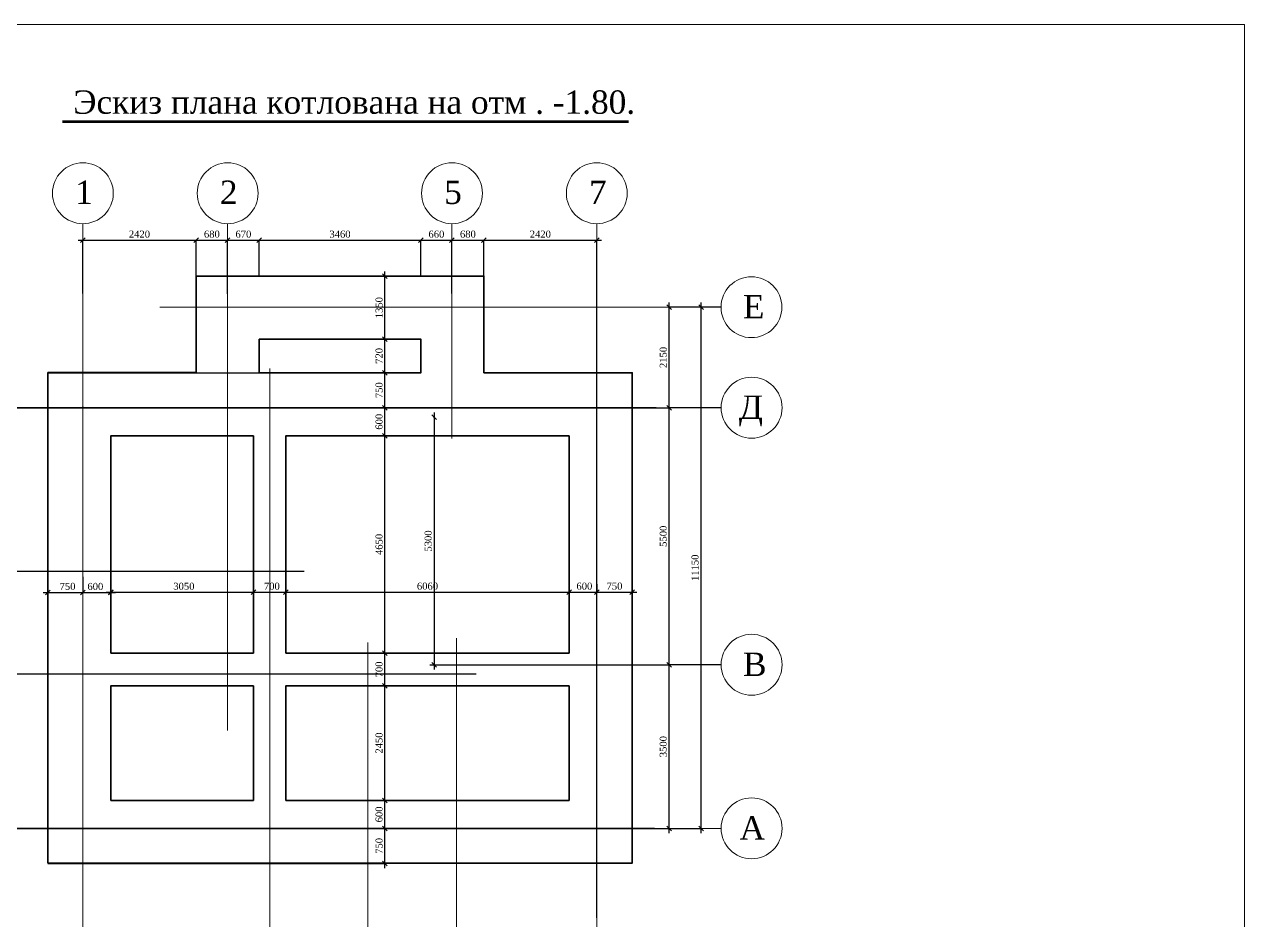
# Model space of a CAD drawing. Extents: x 1526320 to 3332998, y -546296 to 333165.
# Drawn here: x 3063910 to 3090025, y -47695 to -28543 of the extents above; entities that cross this region are included whole.
import ezdxf

# ---------------------------------------------------------------- set-up
doc = ezdxf.new("R2010")
doc.units = 0
doc.header["$LTSCALE"] = 500
doc.header["$MEASUREMENT"] = 0
doc.layers.get('0').update_dxf_attribs({"linetype": 'CONTINUOUS', "lineweight": 0})
doc.layers.add('Для печати', color=250, linetype='CONTINUOUS', lineweight=0)
doc.styles.get("Standard").update_dxf_attribs({"font": 'TIMES.TTF', "height": 150})
doc.dimstyles.new('ISO-25', dxfattribs={"dimtxt": 300, "dimasz": 100, "dimexe": 0, "dimexo": 0, "dimgap": 50, "dimtad": 1, "dimdec": 0, "dimrnd": 10, "dimtxsty": 'Standard', "dimblk": 'OBLIQUE', "dimcen": 100, "dimdle": 100, "dimadec": 0, "dimazin": 0, "dimtfac": 1, "dimtdec": 0, "dimtmove": 0, "dimatfit": 3, "dimldrblk": 'OBLIQUE', "dimfxl": 0, "dimarcsym": 0})

# ---------------------------------------------------------------- blocks, each defined once
blk = doc.blocks.new('_Oblique')
at = {"color": 0, "linetype": 'ByBlock', "lineweight": -2}
blk.add_line((-0.5, -0.5), (0.5, 0.5), dxfattribs=at)
blk = doc.blocks.new('*D1734')
at = {"layer": 'Для печати', "color": 0, "linetype": 'Continuous', "lineweight": -2, "ltscale": 0.13}
for p, q in [((3076916, -35995), (3076916, -40689)), ((3076062, -40689), (3077016, -40689)), ((3076162, -40516), (3076162, -40689))]:
    blk.add_line(p, q, dxfattribs=at)
at = {"layer": 'Для печати', "color": 0, "linetype": 'Continuous', "lineweight": -2, "ltscale": 0.13, "xscale": 100, "yscale": 100, "zscale": 100, "rotation": 180}
blk.add_blockref('_Oblique', (3076162, -40689), dxfattribs=at)
at = {"layer": 'Для печати', "color": 0, "linetype": 'Continuous', "lineweight": -2, "ltscale": 0.13, "xscale": 100, "yscale": 100, "zscale": 100}
blk.add_blockref('_Oblique', (3076916, -40689), dxfattribs=at)
at = {"layer": 'Для печати', "color": 0, "linetype": 'Continuous', "lineweight": 9, "ltscale": 0.13, "insert": (3076539, -40562), "char_height": 150, "attachment_point": 5}
blk.add_mtext('750', dxfattribs=at)
blk = doc.blocks.new('*D1735')
at = {"layer": 'Для печати', "color": 0, "linetype": 'Continuous', "lineweight": -2, "ltscale": 0.13}
for p, q in [((3075466, -40689), (3076262, -40689)), ((3075566, -41994), (3075566, -40689)), ((3076162, -40516), (3076162, -40689))]:
    blk.add_line(p, q, dxfattribs=at)
at = {"layer": 'Для печати', "color": 0, "linetype": 'Continuous', "lineweight": -2, "ltscale": 0.13, "xscale": 100, "yscale": 100, "zscale": 100, "rotation": 180}
blk.add_blockref('_Oblique', (3075566, -40689), dxfattribs=at)
at = {"layer": 'Для печати', "color": 0, "linetype": 'Continuous', "lineweight": -2, "ltscale": 0.13, "xscale": 100, "yscale": 100, "zscale": 100}
blk.add_blockref('_Oblique', (3076162, -40689), dxfattribs=at)
at = {"layer": 'Для печати', "color": 0, "linetype": 'Continuous', "lineweight": 9, "ltscale": 0.13, "insert": (3075895, -40562), "char_height": 150, "attachment_point": 5}
blk.add_mtext('600', dxfattribs=at)
blk = doc.blocks.new('*D1736')
at = {"layer": 'Для печати', "color": 0, "linetype": 'Continuous', "lineweight": -2, "ltscale": 0.13}
for p, q in [((3077711, -36844), (3077711, -34494)), ((3078819, -34594), (3077711, -34594)), ((3061135, -36744), (3077711, -36744))]:
    blk.add_line(p, q, dxfattribs=at)
at = {"layer": 'Для печати', "color": 0, "linetype": 'Continuous', "lineweight": -2, "ltscale": 0.13, "xscale": 100, "yscale": 100, "zscale": 100}
for p, rotation in [((3077711, -34594), 90), ((3077711, -36744), 270)]:
    blk.add_blockref('_Oblique', p, dxfattribs=dict(at, rotation=rotation))
at = {"layer": 'Для печати', "color": 0, "linetype": 'Continuous', "lineweight": 9, "ltscale": 0.13, "insert": (3077584, -35669), "char_height": 150, "attachment_point": 5, "rotation": 90}
blk.add_mtext('2150', dxfattribs=at)
blk = doc.blocks.new('*D1737')
at = {"layer": 'Для печати', "color": 0, "linetype": 'Continuous', "lineweight": -2, "ltscale": 0.13}
for p, q in [((3077711, -42344), (3077711, -36645)), ((3078822, -36745), (3077711, -36745)), ((3072635, -42244), (3077711, -42244))]:
    blk.add_line(p, q, dxfattribs=at)
at = {"layer": 'Для печати', "color": 0, "linetype": 'Continuous', "lineweight": -2, "ltscale": 0.13, "xscale": 100, "yscale": 100, "zscale": 100}
for p, rotation in [((3077711, -36745), 90), ((3077711, -42244), 270)]:
    blk.add_blockref('_Oblique', p, dxfattribs=dict(at, rotation=rotation))
at = {"layer": 'Для печати', "color": 0, "linetype": 'Continuous', "lineweight": 9, "ltscale": 0.13, "insert": (3077584, -39494), "char_height": 150, "attachment_point": 5, "rotation": 90}
blk.add_mtext('5500', dxfattribs=at)
blk = doc.blocks.new('*D1738')
at = {"layer": 'Для печати', "color": 0, "linetype": 'Continuous', "lineweight": -2, "ltscale": 0.13}
for p, q in [((3077711, -45845), (3077711, -42144)), ((3078822, -42244), (3077711, -42244)), ((3062047, -45745), (3077711, -45745))]:
    blk.add_line(p, q, dxfattribs=at)
at = {"layer": 'Для печати', "color": 0, "linetype": 'Continuous', "lineweight": -2, "ltscale": 0.13, "xscale": 100, "yscale": 100, "zscale": 100}
for p, rotation in [((3077711, -42244), 90), ((3077711, -45745), 270)]:
    blk.add_blockref('_Oblique', p, dxfattribs=dict(at, rotation=rotation))
at = {"layer": 'Для печати', "color": 0, "linetype": 'Continuous', "lineweight": 9, "ltscale": 0.13, "insert": (3077584, -43995), "char_height": 150, "attachment_point": 5, "rotation": 90}
blk.add_mtext('3500', dxfattribs=at)
blk = doc.blocks.new('*D1739')
at = {"layer": 'Для печати', "color": 0, "linetype": 'Continuous', "lineweight": -2, "ltscale": 0.13}
for p, q in [((3078391, -45845), (3078391, -34494)), ((3078819, -34594), (3078391, -34594)), ((3062047, -45745), (3078391, -45745))]:
    blk.add_line(p, q, dxfattribs=at)
at = {"layer": 'Для печати', "color": 0, "linetype": 'Continuous', "lineweight": -2, "ltscale": 0.13, "xscale": 100, "yscale": 100, "zscale": 100}
for p, rotation in [((3078391, -34594), 90), ((3078391, -45745), 270)]:
    blk.add_blockref('_Oblique', p, dxfattribs=dict(at, rotation=rotation))
at = {"layer": 'Для печати', "color": 0, "linetype": 'Continuous', "lineweight": 9, "ltscale": 0.13, "insert": (3078264, -40169), "char_height": 150, "attachment_point": 5, "rotation": 90}
blk.add_mtext('11150', dxfattribs=at)
blk = doc.blocks.new('*D1742')
at = {"layer": 'Для печати', "color": 0, "linetype": 'Continuous', "lineweight": -2, "ltscale": 0.13}
for p, q in [((3073645, -33157), (3076260, -33157)), ((3073745, -33927), (3073745, -33157)), ((3076160, -47658), (3076160, -33157))]:
    blk.add_line(p, q, dxfattribs=at)
at = {"layer": 'Для печати', "color": 0, "linetype": 'Continuous', "lineweight": -2, "ltscale": 0.13, "xscale": 100, "yscale": 100, "zscale": 100, "rotation": 180}
blk.add_blockref('_Oblique', (3073745, -33157), dxfattribs=at)
at = {"layer": 'Для печати', "color": 0, "linetype": 'Continuous', "lineweight": -2, "ltscale": 0.13, "xscale": 100, "yscale": 100, "zscale": 100}
blk.add_blockref('_Oblique', (3076160, -33157), dxfattribs=at)
at = {"layer": 'Для печати', "color": 0, "linetype": 'Continuous', "lineweight": 9, "ltscale": 0.13, "insert": (3074952, -33031), "char_height": 150, "attachment_point": 5}
blk.add_mtext('2420', dxfattribs=at)
blk = doc.blocks.new('*D1743')
at = {"layer": 'Для печати', "color": 0, "linetype": 'Continuous', "lineweight": -2, "ltscale": 0.13}
for p, q in [((3061601, -45845), (3061601, -42344)), ((3063220, -42444), (3061601, -42444)), ((3077399, -45745), (3061601, -45745))]:
    blk.add_line(p, q, dxfattribs=at)
at = {"layer": 'Для печати', "color": 0, "linetype": 'Continuous', "lineweight": -2, "ltscale": 0.13, "xscale": 100, "yscale": 100, "zscale": 100}
for p, rotation in [((3061601, -42444), 90), ((3061601, -45745), 270)]:
    blk.add_blockref('_Oblique', p, dxfattribs=dict(at, rotation=rotation))
at = {"layer": 'Для печати', "color": 0, "linetype": 'Continuous', "lineweight": 9, "ltscale": 0.13, "insert": (3061475, -44094), "char_height": 150, "attachment_point": 5, "rotation": 90}
blk.add_mtext('3300', dxfattribs=at)
blk = doc.blocks.new('*D1744')
at = {"layer": 'Для печати', "color": 0, "linetype": 'Continuous', "lineweight": -2, "ltscale": 0.13}
for p, q in [((3061601, -40345), (3061601, -36645)), ((3077428, -36745), (3061601, -36745)), ((3063211, -40245), (3061601, -40245))]:
    blk.add_line(p, q, dxfattribs=at)
at = {"layer": 'Для печати', "color": 0, "linetype": 'Continuous', "lineweight": -2, "ltscale": 0.13, "xscale": 100, "yscale": 100, "zscale": 100}
for p, rotation in [((3061601, -36745), 90), ((3061601, -40245), 270)]:
    blk.add_blockref('_Oblique', p, dxfattribs=dict(at, rotation=rotation))
at = {"layer": 'Для печати', "color": 0, "linetype": 'Continuous', "lineweight": 9, "ltscale": 0.13, "insert": (3061475, -38495), "char_height": 150, "attachment_point": 5, "rotation": 90}
blk.add_mtext('3500', dxfattribs=at)
blk = doc.blocks.new('*D1745')
at = {"layer": 'Для печати', "color": 0, "linetype": 'Continuous', "lineweight": -2, "ltscale": 0.13}
for p, q in [((3069408, -40689), (3075666, -40689)), ((3069508, -41994), (3069508, -40689)), ((3075566, -41994), (3075566, -40689))]:
    blk.add_line(p, q, dxfattribs=at)
at = {"layer": 'Для печати', "color": 0, "linetype": 'Continuous', "lineweight": -2, "ltscale": 0.13, "xscale": 100, "yscale": 100, "zscale": 100, "rotation": 180}
blk.add_blockref('_Oblique', (3069508, -40689), dxfattribs=at)
at = {"layer": 'Для печати', "color": 0, "linetype": 'Continuous', "lineweight": -2, "ltscale": 0.13, "xscale": 100, "yscale": 100, "zscale": 100}
blk.add_blockref('_Oblique', (3075566, -40689), dxfattribs=at)
at = {"layer": 'Для печати', "color": 0, "linetype": 'Continuous', "lineweight": 9, "ltscale": 0.13, "insert": (3072537, -40562), "char_height": 150, "attachment_point": 5}
blk.add_mtext('6060', dxfattribs=at)
blk = doc.blocks.new('*D1746')
at = {"layer": 'Для печати', "color": 0, "linetype": 'Continuous', "lineweight": -2, "ltscale": 0.13}
for p, q in [((3068710, -40690), (3069608, -40690)), ((3068810, -41994), (3068810, -40690)), ((3069508, -41994), (3069508, -40690))]:
    blk.add_line(p, q, dxfattribs=at)
at = {"layer": 'Для печати', "color": 0, "linetype": 'Continuous', "lineweight": -2, "ltscale": 0.13, "xscale": 100, "yscale": 100, "zscale": 100, "rotation": 180}
blk.add_blockref('_Oblique', (3068810, -40690), dxfattribs=at)
at = {"layer": 'Для печати', "color": 0, "linetype": 'Continuous', "lineweight": -2, "ltscale": 0.13, "xscale": 100, "yscale": 100, "zscale": 100}
blk.add_blockref('_Oblique', (3069508, -40690), dxfattribs=at)
at = {"layer": 'Для печати', "color": 0, "linetype": 'Continuous', "lineweight": 9, "ltscale": 0.13, "insert": (3069206, -40564), "char_height": 150, "attachment_point": 5}
blk.add_mtext('700', dxfattribs=at)
blk = doc.blocks.new('*D1747')
at = {"layer": 'Для печати', "color": 0, "linetype": 'Continuous', "lineweight": -2, "ltscale": 0.13}
for p, q in [((3065660, -40692), (3068910, -40692)), ((3065760, -41994), (3065760, -40692)), ((3068810, -41994), (3068810, -40692))]:
    blk.add_line(p, q, dxfattribs=at)
at = {"layer": 'Для печати', "color": 0, "linetype": 'Continuous', "lineweight": -2, "ltscale": 0.13, "xscale": 100, "yscale": 100, "zscale": 100, "rotation": 180}
blk.add_blockref('_Oblique', (3065760, -40692), dxfattribs=at)
at = {"layer": 'Для печати', "color": 0, "linetype": 'Continuous', "lineweight": -2, "ltscale": 0.13, "xscale": 100, "yscale": 100, "zscale": 100}
blk.add_blockref('_Oblique', (3068810, -40692), dxfattribs=at)
at = {"layer": 'Для печати', "color": 0, "linetype": 'Continuous', "lineweight": 9, "ltscale": 0.13, "insert": (3067323, -40565), "char_height": 150, "attachment_point": 5}
blk.add_mtext('3050', dxfattribs=at)
blk = doc.blocks.new('*D1748')
at = {"layer": 'Для печати', "color": 0, "linetype": 'Continuous', "lineweight": -2, "ltscale": 0.13}
for p, q in [((3065160, -40359), (3065160, -40694)), ((3065060, -40694), (3065860, -40694)), ((3065760, -41994), (3065760, -40694))]:
    blk.add_line(p, q, dxfattribs=at)
at = {"layer": 'Для печати', "color": 0, "linetype": 'Continuous', "lineweight": -2, "ltscale": 0.13, "xscale": 100, "yscale": 100, "zscale": 100, "rotation": 180}
blk.add_blockref('_Oblique', (3065160, -40694), dxfattribs=at)
at = {"layer": 'Для печати', "color": 0, "linetype": 'Continuous', "lineweight": -2, "ltscale": 0.13, "xscale": 100, "yscale": 100, "zscale": 100}
blk.add_blockref('_Oblique', (3065760, -40694), dxfattribs=at)
at = {"layer": 'Для печати', "color": 0, "linetype": 'Continuous', "lineweight": 9, "ltscale": 0.13, "insert": (3065428, -40568), "char_height": 150, "attachment_point": 5}
blk.add_mtext('600', dxfattribs=at)
blk = doc.blocks.new('*D1749')
at = {"layer": 'Для печати', "color": 0, "linetype": 'Continuous', "lineweight": -2, "ltscale": 0.13}
for p, q in [((3064411, -40359), (3064411, -40694)), ((3065160, -40359), (3065160, -40694)), ((3064311, -40694), (3065260, -40694))]:
    blk.add_line(p, q, dxfattribs=at)
at = {"layer": 'Для печати', "color": 0, "linetype": 'Continuous', "lineweight": -2, "ltscale": 0.13, "xscale": 100, "yscale": 100, "zscale": 100, "rotation": 180}
blk.add_blockref('_Oblique', (3064411, -40694), dxfattribs=at)
at = {"layer": 'Для печати', "color": 0, "linetype": 'Continuous', "lineweight": -2, "ltscale": 0.13, "xscale": 100, "yscale": 100, "zscale": 100}
blk.add_blockref('_Oblique', (3065160, -40694), dxfattribs=at)
at = {"layer": 'Для печати', "color": 0, "linetype": 'Continuous', "lineweight": 9, "ltscale": 0.13, "insert": (3064833, -40567), "char_height": 150, "attachment_point": 5}
blk.add_mtext('750', dxfattribs=at)
blk = doc.blocks.new('*D1750')
at = {"layer": 'Для печати', "color": 0, "linetype": 'Continuous', "lineweight": -2, "ltscale": 0.13}
for p, q in [((3072669, -36945), (3072678, -36945)), ((3072678, -36845), (3072678, -42345)), ((3072590, -42245), (3072678, -42245))]:
    blk.add_line(p, q, dxfattribs=at)
at = {"layer": 'Для печати', "color": 0, "linetype": 'Continuous', "lineweight": -2, "ltscale": 0.13, "xscale": 100, "yscale": 100, "zscale": 100}
for p, rotation in [((3072678, -36945), 90), ((3072678, -42245), 270)]:
    blk.add_blockref('_Oblique', p, dxfattribs=dict(at, rotation=rotation))
at = {"layer": 'Для печати', "color": 0, "linetype": 'Continuous', "lineweight": 9, "ltscale": 0.13, "insert": (3072552, -39595), "char_height": 150, "attachment_point": 5, "rotation": 90}
blk.add_mtext('5300', dxfattribs=at)
blk = doc.blocks.new('*D1754')
at = {"layer": 'Для печати', "color": 0, "linetype": 'Continuous', "lineweight": -2, "ltscale": 0.13}
for p, q in [((3060986, -36745), (3062248, -36745)), ((3062248, -40345), (3062248, -36645)), ((3069898, -40245), (3062248, -40245))]:
    blk.add_line(p, q, dxfattribs=at)
at = {"layer": 'Для печати', "color": 0, "linetype": 'Continuous', "lineweight": -2, "ltscale": 0.13, "xscale": 100, "yscale": 100, "zscale": 100}
for p, rotation in [((3062248, -36745), 90), ((3062248, -40245), 270)]:
    blk.add_blockref('_Oblique', p, dxfattribs=dict(at, rotation=rotation))
at = {"layer": 'Для печати', "color": 0, "linetype": 'Continuous', "lineweight": 9, "ltscale": 0.13, "insert": (3062122, -38495), "char_height": 150, "attachment_point": 5, "rotation": 90}
blk.add_mtext('3500', dxfattribs=at)
blk = doc.blocks.new('*D1755')
at = {"layer": 'Для печати', "color": 0, "linetype": 'Continuous', "lineweight": -2, "ltscale": 0.13}
for p, q in [((3062248, -42544), (3062248, -40145)), ((3060986, -40245), (3062248, -40245)), ((3073580, -42444), (3062248, -42444))]:
    blk.add_line(p, q, dxfattribs=at)
at = {"layer": 'Для печати', "color": 0, "linetype": 'Continuous', "lineweight": -2, "ltscale": 0.13, "xscale": 100, "yscale": 100, "zscale": 100}
for p, rotation in [((3062248, -40245), 90), ((3062248, -42444), 270)]:
    blk.add_blockref('_Oblique', p, dxfattribs=dict(at, rotation=rotation))
at = {"layer": 'Для печати', "color": 0, "linetype": 'Continuous', "lineweight": 9, "ltscale": 0.13, "insert": (3062122, -41344), "char_height": 150, "attachment_point": 5, "rotation": 90}
blk.add_mtext('2200', dxfattribs=at)
blk = doc.blocks.new('*D1757')
at = {"layer": 'Для печати', "color": 0, "linetype": 'Continuous', "lineweight": -2, "ltscale": 0.13}
for p, q in [((3072960, -33157), (3073845, -33157)), ((3073060, -34303), (3073060, -33157)), ((3073745, -33927), (3073745, -33157))]:
    blk.add_line(p, q, dxfattribs=at)
at = {"layer": 'Для печати', "color": 0, "linetype": 'Continuous', "lineweight": -2, "ltscale": 0.13, "xscale": 100, "yscale": 100, "zscale": 100, "rotation": 180}
blk.add_blockref('_Oblique', (3073060, -33157), dxfattribs=at)
at = {"layer": 'Для печати', "color": 0, "linetype": 'Continuous', "lineweight": -2, "ltscale": 0.13, "xscale": 100, "yscale": 100, "zscale": 100}
blk.add_blockref('_Oblique', (3073745, -33157), dxfattribs=at)
at = {"layer": 'Для печати', "color": 0, "linetype": 'Continuous', "lineweight": 9, "ltscale": 0.13, "insert": (3073402, -33031), "char_height": 150, "attachment_point": 5}
blk.add_mtext('680', dxfattribs=at)
blk = doc.blocks.new('*D1758')
at = {"layer": 'Для печати', "color": 0, "linetype": 'Continuous', "lineweight": -2, "ltscale": 0.13}
for p, q in [((3072295, -33157), (3073160, -33157)), ((3072395, -33927), (3072395, -33157)), ((3073060, -34303), (3073060, -33157))]:
    blk.add_line(p, q, dxfattribs=at)
at = {"layer": 'Для печати', "color": 0, "linetype": 'Continuous', "lineweight": -2, "ltscale": 0.13, "xscale": 100, "yscale": 100, "zscale": 100, "rotation": 180}
blk.add_blockref('_Oblique', (3072395, -33157), dxfattribs=at)
at = {"layer": 'Для печати', "color": 0, "linetype": 'Continuous', "lineweight": -2, "ltscale": 0.13, "xscale": 100, "yscale": 100, "zscale": 100}
blk.add_blockref('_Oblique', (3073060, -33157), dxfattribs=at)
at = {"layer": 'Для печати', "color": 0, "linetype": 'Continuous', "lineweight": 9, "ltscale": 0.13, "insert": (3072728, -33031), "char_height": 150, "attachment_point": 5}
blk.add_mtext('660', dxfattribs=at)
blk = doc.blocks.new('*D1759')
at = {"layer": 'Для печати', "color": 0, "linetype": 'Continuous', "lineweight": -2, "ltscale": 0.13}
for p, q in [((3068834, -33157), (3072495, -33157)), ((3068934, -33928), (3068934, -33157)), ((3072395, -33927), (3072395, -33157))]:
    blk.add_line(p, q, dxfattribs=at)
at = {"layer": 'Для печати', "color": 0, "linetype": 'Continuous', "lineweight": -2, "ltscale": 0.13, "xscale": 100, "yscale": 100, "zscale": 100, "rotation": 180}
blk.add_blockref('_Oblique', (3068934, -33157), dxfattribs=at)
at = {"layer": 'Для печати', "color": 0, "linetype": 'Continuous', "lineweight": -2, "ltscale": 0.13, "xscale": 100, "yscale": 100, "zscale": 100}
blk.add_blockref('_Oblique', (3072395, -33157), dxfattribs=at)
at = {"layer": 'Для печати', "color": 0, "linetype": 'Continuous', "lineweight": 9, "ltscale": 0.13, "insert": (3070664, -33031), "char_height": 150, "attachment_point": 5}
blk.add_mtext('3460', dxfattribs=at)
blk = doc.blocks.new('*D1760')
at = {"layer": 'Для печати', "color": 0, "linetype": 'Continuous', "lineweight": -2, "ltscale": 0.13}
for p, q in [((3068160, -33157), (3069034, -33157)), ((3068260, -34304), (3068260, -33157)), ((3068934, -33928), (3068934, -33157))]:
    blk.add_line(p, q, dxfattribs=at)
at = {"layer": 'Для печати', "color": 0, "linetype": 'Continuous', "lineweight": -2, "ltscale": 0.13, "xscale": 100, "yscale": 100, "zscale": 100, "rotation": 180}
blk.add_blockref('_Oblique', (3068260, -33157), dxfattribs=at)
at = {"layer": 'Для печати', "color": 0, "linetype": 'Continuous', "lineweight": -2, "ltscale": 0.13, "xscale": 100, "yscale": 100, "zscale": 100}
blk.add_blockref('_Oblique', (3068934, -33157), dxfattribs=at)
at = {"layer": 'Для печати', "color": 0, "linetype": 'Continuous', "lineweight": 9, "ltscale": 0.13, "insert": (3068597, -33031), "char_height": 150, "attachment_point": 5}
blk.add_mtext('670', dxfattribs=at)
blk = doc.blocks.new('*D1761')
at = {"layer": 'Для печати', "color": 0, "linetype": 'Continuous', "lineweight": -2, "ltscale": 0.13}
for p, q in [((3067484, -33157), (3068360, -33157)), ((3067584, -33928), (3067584, -33157)), ((3068260, -34304), (3068260, -33157))]:
    blk.add_line(p, q, dxfattribs=at)
at = {"layer": 'Для печати', "color": 0, "linetype": 'Continuous', "lineweight": -2, "ltscale": 0.13, "xscale": 100, "yscale": 100, "zscale": 100, "rotation": 180}
blk.add_blockref('_Oblique', (3067584, -33157), dxfattribs=at)
at = {"layer": 'Для печати', "color": 0, "linetype": 'Continuous', "lineweight": -2, "ltscale": 0.13, "xscale": 100, "yscale": 100, "zscale": 100}
blk.add_blockref('_Oblique', (3068260, -33157), dxfattribs=at)
at = {"layer": 'Для печати', "color": 0, "linetype": 'Continuous', "lineweight": 9, "ltscale": 0.13, "insert": (3067922, -33031), "char_height": 150, "attachment_point": 5}
blk.add_mtext('680', dxfattribs=at)
blk = doc.blocks.new('*D1762')
at = {"layer": 'Для печати', "color": 0, "linetype": 'Continuous', "lineweight": -2, "ltscale": 0.13}
for p, q in [((3065060, -33157), (3067684, -33157)), ((3065160, -34303), (3065160, -33157)), ((3067584, -33928), (3067584, -33157))]:
    blk.add_line(p, q, dxfattribs=at)
at = {"layer": 'Для печати', "color": 0, "linetype": 'Continuous', "lineweight": -2, "ltscale": 0.13, "xscale": 100, "yscale": 100, "zscale": 100, "rotation": 180}
blk.add_blockref('_Oblique', (3065160, -33157), dxfattribs=at)
at = {"layer": 'Для печати', "color": 0, "linetype": 'Continuous', "lineweight": -2, "ltscale": 0.13, "xscale": 100, "yscale": 100, "zscale": 100}
blk.add_blockref('_Oblique', (3067584, -33157), dxfattribs=at)
at = {"layer": 'Для печати', "color": 0, "linetype": 'Continuous', "lineweight": 9, "ltscale": 0.13, "insert": (3066372, -33031), "char_height": 150, "attachment_point": 5}
blk.add_mtext('2420', dxfattribs=at)
blk = doc.blocks.new('*D1763')
at = {"layer": 'Для печати', "color": 0, "linetype": 'Continuous', "lineweight": -2, "ltscale": 0.13}
for p, q in [((3068934, -33928), (3071627, -33928)), ((3071627, -35378), (3071627, -33828)), ((3068934, -35278), (3071627, -35278))]:
    blk.add_line(p, q, dxfattribs=at)
at = {"layer": 'Для печати', "color": 0, "linetype": 'Continuous', "lineweight": -2, "ltscale": 0.13, "xscale": 100, "yscale": 100, "zscale": 100}
for p, rotation in [((3071627, -33928), 90), ((3071627, -35278), 270)]:
    blk.add_blockref('_Oblique', p, dxfattribs=dict(at, rotation=rotation))
at = {"layer": 'Для печати', "color": 0, "linetype": 'Continuous', "lineweight": 9, "ltscale": 0.13, "insert": (3071501, -34603), "char_height": 150, "attachment_point": 5, "rotation": 90}
blk.add_mtext('1350', dxfattribs=at)
blk = doc.blocks.new('*D1764')
at = {"layer": 'Для печати', "color": 0, "linetype": 'Continuous', "lineweight": -2, "ltscale": 0.13}
for p, q in [((3071627, -36095), (3071627, -35178)), ((3068934, -35278), (3071627, -35278)), ((3064410, -35995), (3071627, -35995))]:
    blk.add_line(p, q, dxfattribs=at)
at = {"layer": 'Для печати', "color": 0, "linetype": 'Continuous', "lineweight": -2, "ltscale": 0.13, "xscale": 100, "yscale": 100, "zscale": 100}
for p, rotation in [((3071627, -35278), 90), ((3071627, -35995), 270)]:
    blk.add_blockref('_Oblique', p, dxfattribs=dict(at, rotation=rotation))
at = {"layer": 'Для печати', "color": 0, "linetype": 'Continuous', "lineweight": 9, "ltscale": 0.13, "insert": (3071501, -35636), "char_height": 150, "attachment_point": 5, "rotation": 90}
blk.add_mtext('720', dxfattribs=at)
blk = doc.blocks.new('*D1765')
at = {"layer": 'Для печати', "color": 0, "linetype": 'Continuous', "lineweight": -2, "ltscale": 0.13}
for p, q in [((3064410, -35995), (3071627, -35995)), ((3071627, -36845), (3071627, -35895)), ((3069356, -36745), (3071627, -36745))]:
    blk.add_line(p, q, dxfattribs=at)
at = {"layer": 'Для печати', "color": 0, "linetype": 'Continuous', "lineweight": -2, "ltscale": 0.13, "xscale": 100, "yscale": 100, "zscale": 100}
for p, rotation in [((3071627, -35995), 90), ((3071627, -36745), 270)]:
    blk.add_blockref('_Oblique', p, dxfattribs=dict(at, rotation=rotation))
at = {"layer": 'Для печати', "color": 0, "linetype": 'Continuous', "lineweight": 9, "ltscale": 0.13, "insert": (3071501, -36370), "char_height": 150, "attachment_point": 5, "rotation": 90}
blk.add_mtext('750', dxfattribs=at)
blk = doc.blocks.new('*D1766')
at = {"layer": 'Для печати', "color": 0, "linetype": 'Continuous', "lineweight": -2, "ltscale": 0.13}
for p, q in [((3069356, -36745), (3071627, -36745)), ((3071627, -37444), (3071627, -36645)), ((3069508, -37344), (3071627, -37344))]:
    blk.add_line(p, q, dxfattribs=at)
at = {"layer": 'Для печати', "color": 0, "linetype": 'Continuous', "lineweight": -2, "ltscale": 0.13, "xscale": 100, "yscale": 100, "zscale": 100}
for p, rotation in [((3071627, -36745), 90), ((3071627, -37344), 270)]:
    blk.add_blockref('_Oblique', p, dxfattribs=dict(at, rotation=rotation))
at = {"layer": 'Для печати', "color": 0, "linetype": 'Continuous', "lineweight": 9, "ltscale": 0.13, "insert": (3071501, -37044), "char_height": 150, "attachment_point": 5, "rotation": 90}
blk.add_mtext('600', dxfattribs=at)
blk = doc.blocks.new('*D1767')
at = {"layer": 'Для печати', "color": 0, "linetype": 'Continuous', "lineweight": -2, "ltscale": 0.13}
for p, q in [((3069508, -37344), (3071627, -37344)), ((3071627, -42094), (3071627, -37244)), ((3069508, -41994), (3071627, -41994))]:
    blk.add_line(p, q, dxfattribs=at)
at = {"layer": 'Для печати', "color": 0, "linetype": 'Continuous', "lineweight": -2, "ltscale": 0.13, "xscale": 100, "yscale": 100, "zscale": 100}
for p, rotation in [((3071627, -37344), 90), ((3071627, -41994), 270)]:
    blk.add_blockref('_Oblique', p, dxfattribs=dict(at, rotation=rotation))
at = {"layer": 'Для печати', "color": 0, "linetype": 'Continuous', "lineweight": 9, "ltscale": 0.13, "insert": (3071501, -39669), "char_height": 150, "attachment_point": 5, "rotation": 90}
blk.add_mtext('4650', dxfattribs=at)
blk = doc.blocks.new('*D1768')
at = {"layer": 'Для печати', "color": 0, "linetype": 'Continuous', "lineweight": -2, "ltscale": 0.13}
for p, q in [((3069508, -41994), (3071627, -41994)), ((3071627, -42792), (3071627, -41894)), ((3069508, -42692), (3071627, -42692))]:
    blk.add_line(p, q, dxfattribs=at)
at = {"layer": 'Для печати', "color": 0, "linetype": 'Continuous', "lineweight": -2, "ltscale": 0.13, "xscale": 100, "yscale": 100, "zscale": 100}
for p, rotation in [((3071627, -41994), 90), ((3071627, -42692), 270)]:
    blk.add_blockref('_Oblique', p, dxfattribs=dict(at, rotation=rotation))
at = {"layer": 'Для печати', "color": 0, "linetype": 'Continuous', "lineweight": 9, "ltscale": 0.13, "insert": (3071501, -42343), "char_height": 150, "attachment_point": 5, "rotation": 90}
blk.add_mtext('700', dxfattribs=at)
blk = doc.blocks.new('*D1769')
at = {"layer": 'Для печати', "color": 0, "linetype": 'Continuous', "lineweight": -2, "ltscale": 0.13}
for p, q in [((3069508, -42692), (3071627, -42692)), ((3071627, -45245), (3071627, -42592)), ((3069508, -45145), (3071627, -45145))]:
    blk.add_line(p, q, dxfattribs=at)
at = {"layer": 'Для печати', "color": 0, "linetype": 'Continuous', "lineweight": -2, "ltscale": 0.13, "xscale": 100, "yscale": 100, "zscale": 100}
for p, rotation in [((3071627, -42692), 90), ((3071627, -45145), 270)]:
    blk.add_blockref('_Oblique', p, dxfattribs=dict(at, rotation=rotation))
at = {"layer": 'Для печати', "color": 0, "linetype": 'Continuous', "lineweight": 9, "ltscale": 0.13, "insert": (3071501, -43918), "char_height": 150, "attachment_point": 5, "rotation": 90}
blk.add_mtext('2450', dxfattribs=at)
blk = doc.blocks.new('*D1770')
at = {"layer": 'Для печати', "color": 0, "linetype": 'Continuous', "lineweight": -2, "ltscale": 0.13}
for p, q in [((3069508, -45145), (3071627, -45145)), ((3071627, -45844), (3071627, -45045)), ((3070169, -45744), (3071627, -45744))]:
    blk.add_line(p, q, dxfattribs=at)
at = {"layer": 'Для печати', "color": 0, "linetype": 'Continuous', "lineweight": -2, "ltscale": 0.13, "xscale": 100, "yscale": 100, "zscale": 100}
for p, rotation in [((3071627, -45145), 90), ((3071627, -45744), 270)]:
    blk.add_blockref('_Oblique', p, dxfattribs=dict(at, rotation=rotation))
at = {"layer": 'Для печати', "color": 0, "linetype": 'Continuous', "lineweight": 9, "ltscale": 0.13, "insert": (3071501, -45445), "char_height": 150, "attachment_point": 5, "rotation": 90}
blk.add_mtext('600', dxfattribs=at)
blk = doc.blocks.new('*D1771')
at = {"layer": 'Для печати', "color": 0, "linetype": 'Continuous', "lineweight": -2, "ltscale": 0.13}
for p, q in [((3071627, -46594), (3071627, -45644)), ((3070169, -45744), (3071627, -45744)), ((3064410, -46494), (3071627, -46494))]:
    blk.add_line(p, q, dxfattribs=at)
at = {"layer": 'Для печати', "color": 0, "linetype": 'Continuous', "lineweight": -2, "ltscale": 0.13, "xscale": 100, "yscale": 100, "zscale": 100}
for p, rotation in [((3071627, -45744), 90), ((3071627, -46494), 270)]:
    blk.add_blockref('_Oblique', p, dxfattribs=dict(at, rotation=rotation))
at = {"layer": 'Для печати', "color": 0, "linetype": 'Continuous', "lineweight": 9, "ltscale": 0.13, "insert": (3071501, -46119), "char_height": 150, "attachment_point": 5, "rotation": 90}
blk.add_mtext('750', dxfattribs=at)

msp = doc.modelspace()

# ---------------------------------------------------------------- linework, layer by layer
at = {"layer": 'Для печати', "color": 5, "linetype": 'Continuous', "lineweight": 50, "ltscale": 0.13}
msp.add_line((3076841.4, -30626.8), (3064728.5, -30626.8), dxfattribs=at)
at = {"layer": 'Для печати', "color": 5, "linetype": 'Continuous', "lineweight": 9}
for p, q in [((3065160.1, -49487), (3065160.1, -32807.6)), ((3068260.1, -43646.4), (3068260.1, -32807.6)), ((3073060, -37404.9), (3073060, -32807.6)), ((3076159.8, -49519.6), (3076159.8, -32807.6)), ((3066809.3, -34593.5), (3078819.2, -34593.5)), ((3069160.5, -35906.8), (3069160.5, -49593.2)), ((3061134.8, -36744.5), (3078822.2, -36744.5)), ((3069898.3, -40244.7), (3060986, -40244.8)), ((3071260.3, -41768.8), (3071260.3, -49593.2)), ((3073160.2, -41671.1), (3073160.2, -49593.3)), ((3072634.8, -42244.5), (3078822.2, -42244.5)), ((3073579.6, -42444.1), (3060986.1, -42444.1)), ((3062047, -45744.5), (3078822.2, -45744.6))]:
    msp.add_line(p, q, dxfattribs=at)
at = {"layer": 'Для печати', "color": 5, "linetype": 'Continuous', "lineweight": 0, "ltscale": 0.13}
msp.add_lwpolyline([(3090025.3, -57326.3), (3049922.7, -57326.3), (3049922.7, -28543.2), (3090025.3, -28543.2)], close=True, dxfattribs=at)
at = {"layer": 'Для печати', "color": 5, "linetype": 'Continuous', "lineweight": 30, "ltscale": 0.13}
for points in [[(3067584.2, -33928.4), (3073744.6, -33928.4), (3073744.6, -35994.7), (3076919, -35994.7), (3076919, -46486.7), (3064413, -46486.7), (3064413, -35991.6), (3067585.2, -35991.6), (3067585.2, -33926.1)], [(3065160.1, -36725.1), (3065160.1, -36744.5), (3065142.7, -36744.5)]]:
    msp.add_lwpolyline(points, dxfattribs=at)
for points in [[(3068933.8, -35277.8), (3072395.2, -35277.8), (3072395.2, -35994.5), (3068933.8, -35994.5)], [(3068809.9, -37344.2), (3065759.7, -37344.2), (3065759.7, -41993.5), (3068809.9, -41993.5)], [(3075566.2, -37344.2), (3069508.4, -37344.2), (3069508.4, -41993.5), (3075566.2, -41993.5)], [(3068809.9, -42692.1), (3065759.7, -42692.1), (3065759.7, -45144.8), (3068809.9, -45144.8)], [(3075566.2, -42692.1), (3069508.4, -42692.1), (3069508.4, -45144.8), (3075566.2, -45144.8)]]:
    msp.add_lwpolyline(points, close=True, dxfattribs=at)
at = {"layer": 'Для печати', "color": 5, "linetype": 'Continuous', "lineweight": 9}
for centre in [(3065160.8, -32155), (3068260.8, -32155), (3073060.7, -32155), (3076160.5, -32155), (3079470.7, -34592.8), (3079473.7, -36743.8), (3079473.7, -42243.7), (3079473.7, -45743.8)]:
    msp.add_circle(centre, 651.5, dxfattribs=at)

# ---------------------------------------------------------------- texts
at = {"layer": 'Для печати', "color": 5, "linetype": 'Continuous', "lineweight": 50, "ltscale": 0.13}
msp.add_text('Эскиз плана котлована на отм . -1.80.', height=500, dxfattribs=at).set_placement((3064953.8, -30455.5))
at = {"layer": 'Для печати', "color": 5, "linetype": 'Continuous', "lineweight": 9}
for s, p in [('1', (3064994.4, -32384.6)), ('2', (3068094.4, -32384.6)), ('5', (3072894.2, -32384.6)), ('7', (3075994.1, -32384.7)), ('Е', (3079286.9, -34832.1)), ('Д', (3079200.8, -36983.1)), ('В', (3079289.9, -42483.1)), ('А', (3079216.7, -45983.2))]:
    msp.add_text(s, height=500, dxfattribs=at).set_placement(p)

# ---------------------------------------------------------------- dimensions: what is measured, and where the dimension line sits
at = {"layer": 'Для печати', "color": 5, "linetype": 'Continuous', "lineweight": 9, "ltscale": 0.13}
for base, p1, p2, picture, middle in [((3067584.2, -33157.3), (3065160.1, -34303.5), (3067584.2, -33928.4), '*D1762', (3066372.1, -33031)), ((3068260.1, -33157.3), (3067584.2, -33928.4), (3068260.1, -34304), '*D1761', (3067922.1, -33031)), ((3068933.7, -33157.3), (3068260.1, -34304), (3068933.7, -33928.4), '*D1760', (3068596.9, -33030.8)), ((3072395.2038, -33157.2773), (3068933.7033, -33928.3911), (3072395.2038, -33926.5514), '*D1759', (3070664.4536, -33030.9796)), ((3073060, -33157.3), (3072395.2, -33926.6), (3073060, -34303.4), '*D1758', (3072727.6, -33031)), ((3073744.7, -33157.3), (3073060, -34303.4), (3073744.7, -33926.6), '*D1757', (3073402.3, -33031)), ((3076159.8, -33157.3), (3073744.7, -33926.6), (3076159.8, -47657.7), '*D1742', (3074952.3, -33031)), ((3076915.7, -40688.7), (3076162, -40516.4), (3076915.7, -35994.7), '*D1734', (3076538.9, -40562.2))]:
    dim = msp.add_linear_dim(base=base, p1=p1, p2=p2, dimstyle='ISO-25', dxfattribs=at)
    dim.commit()
    dim.dimension.update_dxf_attribs({"geometry": picture, "text_midpoint": middle})
for base, p1, p2, angle, picture, middle in [((3071627.4448, -33928.3911), (3068933.7033, -35277.9232), (3068933.7033, -33928.3911), 270, '*D1763', (3071501.147, -34603.1571)), ((3077710.7, -34593.5), (3061134.8, -36744.5), (3078819.2, -34593.5), 270, '*D1736', (3077584.4, -35669)), ((3078390.7, -34593.5), (3062047, -45744.5), (3078819.2, -34593.5), 270, '*D1739', (3078264.4, -40169)), ((3071627.4, -35277.9), (3064410.2, -35994.7), (3068933.7, -35277.9), 270, '*D1764', (3071500.9, -35636.3)), ((3071627.4, -35994.7), (3069355.9, -36744.5), (3064410.2, -35994.7), 270, '*D1765', (3071500.9, -36369.6)), ((3062248.1, -36744.6), (3069898.3, -40244.7), (3060986, -36744.6), 270, '*D1754', (3062121.8, -38494.6)), ((3061601.3, -36744.5), (3063210.8, -40244.7), (3077427.5, -36744.5), 270, '*D1744', (3061475, -38494.6)), ((3071627.4, -36744.5), (3069508.4, -37344.2), (3069355.9, -36744.5), 270, '*D1766', (3071501.1, -37044.3)), ((3077710.7, -36744.5), (3072634.8, -42244.5), (3078822.2, -36744.5), 270, '*D1737', (3077584.4, -39494.5)), ((3072677.8, -42244.6), (3072669.1, -36945.4), (3072589.7, -42244.6), 90, '*D1750', (3072551.5, -39595)), ((3071627.4, -37344.2), (3069508.4, -41993.5), (3069508.4, -37344.2), 270, '*D1767', (3071501.1, -39668.8)), ((3062248.1, -40244.8), (3073579.6, -42444.1), (3060986, -40244.8), 270, '*D1755', (3062121.8, -41344.4)), ((3071627.4, -41993.5), (3069508.4, -42692.1), (3069508.4, -41993.5), 270, '*D1768', (3071500.9, -42342.8)), ((3077710.7, -42244.5), (3062047, -45744.5), (3078822.2, -42244.5), 270, '*D1738', (3077584.4, -43994.5)), ((3061601.3, -42444.1), (3077399.3, -45744.5), (3063219.7, -42444.1), 270, '*D1743', (3061475, -44094.3)), ((3071627.4, -42692.1), (3069508.4, -45144.8), (3069508.4, -42692.1), 270, '*D1769', (3071501.1, -43918.5)), ((3071627.4, -45144.8), (3070168.9, -45744.4), (3069508.4, -45144.8), 270, '*D1770', (3071501.1, -45444.6)), ((3071627.4, -45744.4), (3064410.2, -46494.4), (3070168.9, -45744.4), 270, '*D1771', (3071500.9, -46119.4))]:
    dim = msp.add_linear_dim(base=base, p1=p1, p2=p2, angle=angle, dimstyle='ISO-25', dxfattribs=at)
    dim.commit()
    dim.dimension.update_dxf_attribs({"geometry": picture, "text_midpoint": middle})
for base, p1, p2, picture, middle in [((3065160.1, -40694), (3064410.7, -40358.8), (3065160.1, -40358.8), '*D1749', (3064832.6, -40694)), ((3065759.7, -40693.9), (3065160.1, -40358.8), (3065759.7, -41993.5), '*D1748', (3065427.6, -40693.9)), ((3068809.9, -40691.7), (3065759.7, -41993.5), (3068809.9, -41993.5), '*D1747', (3067322.7, -40691.7)), ((3069508.411, -40690.099), (3068809.8603, -41993.519), (3069508.411, -41993.519), '*D1746', (3069205.7933, -40690.099)), ((3075566.2, -40688.7), (3069508.4, -41993.5), (3075566.2, -41993.5), '*D1745', (3072537.3, -40688.7)), ((3076162, -40688.7), (3075566.2, -41993.5), (3076162, -40516.4), '*D1735', (3075894.6, -40688.7))]:
    dim = msp.add_linear_dim(base=base, p1=p1, p2=p2, dimstyle='ISO-25', dxfattribs=at)
    dim.commit()
    dim.dimension.update_dxf_attribs({"geometry": picture, "text_midpoint": middle, "dimtype": 160})

doc.saveas('drawing.dxf')
